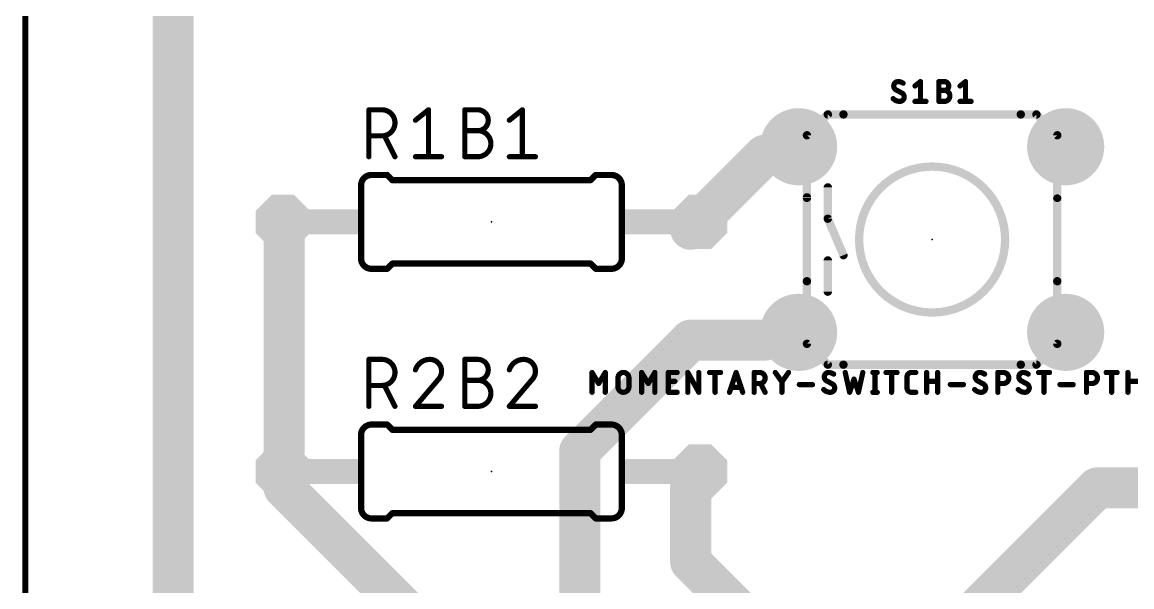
# Model space of a CAD drawing. Extents: x -1 to 132, y 0 to 67.
# Drawn here: x -0.08 to 26.94, y 21.89 to 35.64 of the extents above; entities that cross this region are included whole.
import ezdxf

# ---------------------------------------------------------------- set-up
doc = ezdxf.new("R2010")
doc.units = 0
for name, color, linetype in [('16', 132, 'CONTINUOUS'), ('17', 110, 'CONTINUOUS'), ('20', 31, 'CONTINUOUS'), ('21', 253, 'CONTINUOUS'), ('23', 53, 'CONTINUOUS'), ('25', 253, 'CONTINUOUS'), ('27', 253, 'CONTINUOUS'), ('51', 253, 'CONTINUOUS')]:
    doc.layers.add(name, color=color, linetype=linetype)

# ---------------------------------------------------------------- blocks, each defined once
blk = doc.blocks.new('RECT')
blk.add_solid([(-0.5, -0.5), (0.5, -0.5), (-0.5, 0.5), (0.5, 0.5)])
blk = doc.blocks.new('OCTAGONP')
at = {"const_width": 0.5}
blk.add_lwpolyline([(-0.25, -0.1036), (-0.25, 0.1036), (-0.1036, 0.25), (0.1036, 0.25), (0.25, 0.1036), (0.25, -0.1036), (0.1036, -0.25), (-0.1036, -0.25), (-0.25, -0.1036), (-0.25, 0.1036)], dxfattribs=at)
blk = doc.blocks.new('ROUNDP')
at = {"const_width": 0.5}
blk.add_lwpolyline([(0, -0.25, 1), (0, 0.25, 1), (0, -0.25)], format="xyb", dxfattribs=at)

msp = doc.modelspace()

# ---------------------------------------------------------------- linework, layer by layer
at = {"layer": '16'}
for points, const_width in [([(0, 57), (0, 12)], 0.1524), ([(3.6, 56.7), (3.6, 12.6)], 1), ([(18, 32.4), (18.8288, 32.6106)], 1), ([(18, 32.4), (16.2, 30.6)], 1), ([(6.3, 30.6), (6.27, 30.78)], 1), ([(6.3, 30.6), (6.3, 25.2)], 1), ([(16.2, 30.6), (16.43, 30.78)], 1), ([(16.2, 27.9), (13.5, 25.2)], 1), ([(18, 27.9), (16.2, 27.9)], 1), ([(18, 27.9), (18.8288, 28.0894)], 1), ([(6.3, 25.2), (6.27, 24.7)], 1), ([(13.5, 25.2), (13.5, 17.1)], 1), ([(6.3, 24.3), (6.27, 24.7)], 1), ([(16.2, 24.3), (16.43, 24.7)], 1), ([(6.3, 24.3), (9.9, 20.7)], 1), ([(16.2, 22.5), (16.2, 24.3)], 1), ([(22.5, 20.7), (26.1, 24.3)], 1), ([(26.1, 24.3), (28.8, 24.3)], 1), ([(18.9, 19.8), (16.2, 22.5)], 1)]:
    msp.add_lwpolyline(points, dxfattribs=dict(at, const_width=const_width))
at = {"layer": '16', "const_width": 0.5}
for points in [[(18.8904, 32.3683, 1), (18.7672, 32.8529)], [(17.9384, 32.6423, 1), (18.0616, 32.1577)], [(18.1768, 32.2232, 1), (17.8232, 32.5768)], [(6.5166, 30.8211, 1), (6.0234, 30.7389)], [(6.55, 30.6, 1), (6.05, 30.6)], [(16.5841, 30.5831, 1), (16.2759, 30.9769)], [(6.0534, 30.5589, 1), (6.5466, 30.6411)], [(16.0459, 30.7969, 1), (16.3541, 30.4031)], [(16.0232, 30.7768, 1), (16.3768, 30.4232)], [(16.2, 28.15, 1), (16.2, 27.65)], [(16.3768, 27.7232, 1), (16.0232, 28.0768)], [(17.9443, 28.1437, 1), (18.0557, 27.6563)], [(18, 27.65, 1), (18, 28.15)], [(18.8845, 27.8457, 1), (18.7731, 28.3331)], [(6.5496, 25.185, 1), (6.0504, 25.215)], [(13.75, 25.2, 1), (13.25, 25.2)], [(6.05, 25.2, 1), (6.55, 25.2)], [(13.3232, 25.3768, 1), (13.6768, 25.0232)], [(6.5193, 24.7187, 1), (6.0207, 24.6813)], [(16.6467, 24.5754, 1), (16.2133, 24.8246)], [(6.0204, 24.715, 1), (6.5196, 24.685)], [(6.4768, 24.4768, 1), (6.1232, 24.1232)], [(16.45, 24.3, 1), (15.95, 24.3)], [(15.9833, 24.4246, 1), (16.4167, 24.1754)], [(26.1, 24.55, 1), (26.1, 24.05)], [(26.2768, 24.1232, 1), (25.9232, 24.4768)], [(6.0507, 24.2813, 1), (6.5493, 24.3187)], [(16.3768, 22.6768, 1), (16.0232, 22.3232)], [(15.95, 22.5, 1), (16.45, 22.5)]]:
    msp.add_lwpolyline(points, format="xyb", dxfattribs=at)
at = {"layer": '20'}
msp.add_line((0, 67), (0, 0), dxfattribs=at)
at = {"layer": '21'}
for points, const_width in [([(24.239, 33.398), (19.921, 33.398)], 0.2032), ([(8.429, 31.923), (8.81, 31.923)], 0.1524), ([(8.937, 31.796), (8.81, 31.923)], 0.1524), ([(13.763, 31.796), (13.89, 31.923)], 0.1524), ([(14.271, 31.923), (13.89, 31.923)], 0.1524), ([(8.175, 29.891), (8.175, 31.669)], 0.1524), ([(13.763, 31.796), (8.937, 31.796)], 0.1524), ([(14.525, 29.891), (14.525, 31.669)], 0.1524), ([(19.032, 31.378), (19.032, 29.334)], 0.2032), ([(25.128, 31.348), (25.128, 29.334)], 0.2032), ([(8.937, 29.764), (8.81, 29.637)], 0.1524), ([(13.763, 29.764), (8.937, 29.764)], 0.1524), ([(13.763, 29.764), (13.89, 29.637)], 0.1524), ([(8.429, 29.637), (8.81, 29.637)], 0.1524), ([(14.271, 29.637), (13.89, 29.637)], 0.1524), ([(19.921, 27.302), (24.239, 27.302)], 0.2032), ([(8.429, 25.843), (8.81, 25.843)], 0.1524), ([(8.937, 25.716), (8.81, 25.843)], 0.1524), ([(13.763, 25.716), (8.937, 25.716)], 0.1524), ([(13.763, 25.716), (13.89, 25.843)], 0.1524), ([(14.271, 25.843), (13.89, 25.843)], 0.1524), ([(8.175, 23.811), (8.175, 25.589)], 0.1524), ([(14.525, 23.811), (14.525, 25.589)], 0.1524), ([(8.429, 23.557), (8.81, 23.557)], 0.1524), ([(8.937, 23.684), (8.81, 23.557)], 0.1524), ([(13.763, 23.684), (8.937, 23.684)], 0.1524), ([(13.763, 23.684), (13.89, 23.557)], 0.1524), ([(14.271, 23.557), (13.89, 23.557)], 0.1524)]:
    msp.add_lwpolyline(points, dxfattribs=dict(at, const_width=const_width))
for points, const_width in [([(19.921, 33.4488, 1), (19.921, 33.3472)], 0.1016), ([(24.239, 33.3472, 1), (24.239, 33.4488)], 0.1016), ([(22.08, 28.572, 1), (22.08, 32.128, 1), (22.08, 28.572)], 0.2032), ([(8.429, 31.923, 0.4142), (8.175, 31.669)], 0.1524), ([(8.429, 31.9611, 1), (8.429, 31.8849)], 0.0762), ([(8.429, 31.8849, 1), (8.429, 31.9611)], 0.0762), ([(8.8369, 31.9499, 1), (8.7831, 31.8961)], 0.0762), ([(8.81, 31.8849, 1), (8.81, 31.9611)], 0.0762), ([(13.89, 31.9611, 1), (13.89, 31.8849)], 0.0762), ([(13.9169, 31.8961, 1), (13.8631, 31.9499)], 0.0762), ([(14.525, 31.669, 0.4142), (14.271, 31.923)], 0.1524), ([(14.271, 31.9611, 1), (14.271, 31.8849)], 0.0762), ([(14.271, 31.8849, 1), (14.271, 31.9611)], 0.0762), ([(8.2131, 31.669, 1), (8.1369, 31.669)], 0.0762), ([(8.1369, 31.669, 1), (8.2131, 31.669)], 0.0762), ([(8.937, 31.8341, 1), (8.937, 31.7579)], 0.0762), ([(8.9101, 31.7691, 1), (8.9639, 31.8229)], 0.0762), ([(13.7361, 31.8229, 1), (13.7899, 31.7691)], 0.0762), ([(13.763, 31.7579, 1), (13.763, 31.8341)], 0.0762), ([(14.5631, 31.669, 1), (14.4869, 31.669)], 0.0762), ([(14.4869, 31.669, 1), (14.5631, 31.669)], 0.0762), ([(19.0828, 31.378, 1), (18.9812, 31.378)], 0.1016), ([(25.1788, 31.348, 1), (25.0772, 31.348)], 0.1016), ([(8.175, 29.891, 0.4142), (8.429, 29.637)], 0.1524), ([(8.2131, 29.891, 1), (8.1369, 29.891)], 0.0762), ([(8.1369, 29.891, 1), (8.2131, 29.891)], 0.0762), ([(8.937, 29.8021, 1), (8.937, 29.7259)], 0.0762), ([(8.9639, 29.7371, 1), (8.9101, 29.7909)], 0.0762), ([(13.7899, 29.7909, 1), (13.7361, 29.7371)], 0.0762), ([(13.763, 29.7259, 1), (13.763, 29.8021)], 0.0762), ([(14.271, 29.637, 0.4142), (14.525, 29.891)], 0.1524), ([(14.5631, 29.891, 1), (14.4869, 29.891)], 0.0762), ([(14.4869, 29.891, 1), (14.5631, 29.891)], 0.0762), ([(8.429, 29.6751, 1), (8.429, 29.5989)], 0.0762), ([(8.429, 29.5989, 1), (8.429, 29.6751)], 0.0762), ([(8.7831, 29.6639, 1), (8.8369, 29.6101)], 0.0762), ([(8.81, 29.5989, 1), (8.81, 29.6751)], 0.0762), ([(13.89, 29.6751, 1), (13.89, 29.5989)], 0.0762), ([(13.8631, 29.6101, 1), (13.9169, 29.6639)], 0.0762), ([(14.271, 29.6751, 1), (14.271, 29.5989)], 0.0762), ([(14.271, 29.5989, 1), (14.271, 29.6751)], 0.0762), ([(18.9812, 29.334, 1), (19.0828, 29.334)], 0.1016), ([(25.0772, 29.334, 1), (25.1788, 29.334)], 0.1016), ([(19.921, 27.3528, 1), (19.921, 27.2512)], 0.1016), ([(24.239, 27.2512, 1), (24.239, 27.3528)], 0.1016), ([(8.429, 25.843, 0.4142), (8.175, 25.589)], 0.1524), ([(8.429, 25.8811, 1), (8.429, 25.8049)], 0.0762), ([(8.429, 25.8049, 1), (8.429, 25.8811)], 0.0762), ([(8.8369, 25.8699, 1), (8.7831, 25.8161)], 0.0762), ([(8.81, 25.8049, 1), (8.81, 25.8811)], 0.0762), ([(8.937, 25.7541, 1), (8.937, 25.6779)], 0.0762), ([(8.9101, 25.6891, 1), (8.9639, 25.7429)], 0.0762), ([(13.7361, 25.7429, 1), (13.7899, 25.6891)], 0.0762), ([(13.763, 25.6779, 1), (13.763, 25.7541)], 0.0762), ([(13.89, 25.8811, 1), (13.89, 25.8049)], 0.0762), ([(13.9169, 25.8161, 1), (13.8631, 25.8699)], 0.0762), ([(14.525, 25.589, 0.4142), (14.271, 25.843)], 0.1524), ([(14.271, 25.8811, 1), (14.271, 25.8049)], 0.0762), ([(14.271, 25.8049, 1), (14.271, 25.8811)], 0.0762), ([(8.2131, 25.589, 1), (8.1369, 25.589)], 0.0762), ([(8.1369, 25.589, 1), (8.2131, 25.589)], 0.0762), ([(14.5631, 25.589, 1), (14.4869, 25.589)], 0.0762), ([(14.4869, 25.589, 1), (14.5631, 25.589)], 0.0762), ([(8.175, 23.811, 0.4142), (8.429, 23.557)], 0.1524), ([(8.2131, 23.811, 1), (8.1369, 23.811)], 0.0762), ([(8.1369, 23.811, 1), (8.2131, 23.811)], 0.0762), ([(14.271, 23.557, 0.4142), (14.525, 23.811)], 0.1524), ([(14.5631, 23.811, 1), (14.4869, 23.811)], 0.0762), ([(14.4869, 23.811, 1), (14.5631, 23.811)], 0.0762), ([(8.429, 23.5951, 1), (8.429, 23.5189)], 0.0762), ([(8.429, 23.5189, 1), (8.429, 23.5951)], 0.0762), ([(8.7831, 23.5839, 1), (8.8369, 23.5301)], 0.0762), ([(8.81, 23.5189, 1), (8.81, 23.5951)], 0.0762), ([(8.937, 23.7221, 1), (8.937, 23.6459)], 0.0762), ([(8.9639, 23.6571, 1), (8.9101, 23.7109)], 0.0762), ([(13.7899, 23.7109, 1), (13.7361, 23.6571)], 0.0762), ([(13.763, 23.6459, 1), (13.763, 23.7221)], 0.0762), ([(13.89, 23.5951, 1), (13.89, 23.5189)], 0.0762), ([(13.8631, 23.5301, 1), (13.9169, 23.5839)], 0.0762), ([(14.271, 23.5951, 1), (14.271, 23.5189)], 0.0762), ([(14.271, 23.5189, 1), (14.271, 23.5951)], 0.0762)]:
    msp.add_lwpolyline(points, format="xyb", dxfattribs=dict(at, const_width=const_width))
at = {"layer": '23'}
for p in [(11.35, 30.78), (22.08, 30.35), (11.35, 24.7)]:
    msp.add_point(p, dxfattribs=at)
at = {"layer": '25'}
for points, const_width in [([(21.2528, 34.1981, 0.4142), (21.1455, 34.0909)], 0.127), ([(21.1455, 34.0909, 0.2656), (21.1992, 33.997)], 0.127), ([(21.1773, 34.0909, 1), (21.1138, 34.0909)], 0.0635), ([(21.1138, 34.0909, 1), (21.1773, 34.0909)], 0.0635), ([(21.2144, 34.0249, 1), (21.184, 33.9691)], 0.0635), ([(21.183, 33.9697, 1), (21.2153, 34.0244)], 0.0635), ([(21.3734, 34.1579, 0.1623), (21.2528, 34.1981)], 0.127), ([(21.2528, 34.2298, 1), (21.2528, 34.1664)], 0.0635), ([(21.2528, 34.1663, 1), (21.2528, 34.2298)], 0.0635), ([(21.3544, 34.1325, 1), (21.3925, 34.1833)], 0.0635), ([(21.6426, 34.1156, 1), (21.6823, 34.0661)], 0.0635), ([(21.8283, 34.1981, 1), (21.7648, 34.1981)], 0.0635), ([(21.8164, 34.1733, 1), (21.7767, 34.2229)], 0.0635), ([(22.2441, 34.2299, 1), (22.2441, 34.1664)], 0.0635), ([(22.2758, 34.1981, 1), (22.2123, 34.1981)], 0.0635), ([(22.2441, 34.0154, 1), (22.2441, 33.9519)], 0.0635), ([(22.3781, 34.2299, 1), (22.3781, 34.1664)], 0.0635), ([(22.3781, 33.9836, 1), (22.3781, 34.1981)], 0.127), ([(22.3781, 34.0154, 1), (22.3781, 33.9519)], 0.0635), ([(22.3781, 34.0154, 1), (22.3781, 33.9519)], 0.0635), ([(22.3781, 33.7155, 1), (22.3781, 33.9836)], 0.127), ([(22.3781, 34.1664, 1), (22.3781, 34.2299)], 0.0635), ([(22.3781, 33.9519, 1), (22.3781, 34.0154)], 0.0635), ([(22.7399, 34.1156, 1), (22.7796, 34.0661)], 0.0635), ([(22.9256, 34.1981, 1), (22.8621, 34.1981)], 0.0635), ([(22.9136, 34.1733, 1), (22.874, 34.2229)], 0.0635), ([(21.1321, 33.7825, 0.2), (21.293, 33.7155)], 0.127), ([(21.1547, 33.8049, 1), (21.1096, 33.7602)], 0.0635), ([(21.293, 33.7473, 1), (21.293, 33.6837)], 0.0635), ([(21.293, 33.7155, 0.4142), (21.4002, 33.8227)], 0.127), ([(21.293, 33.6838, 1), (21.293, 33.7472)], 0.0635), ([(21.4002, 33.8227, 0.2656), (21.3466, 33.9166)], 0.127), ([(21.3627, 33.9439, 1), (21.3305, 33.8892)], 0.0635), ([(21.3314, 33.8887, 1), (21.3618, 33.9445)], 0.0635), ([(21.432, 33.8227, 1), (21.3685, 33.8227)], 0.0635), ([(21.3685, 33.8227, 1), (21.432, 33.8227)], 0.0635), ([(21.6625, 33.7473, 1), (21.6625, 33.6837)], 0.0635), ([(21.9306, 33.6837, 1), (21.9306, 33.7473)], 0.0635), ([(22.2441, 33.7473, 1), (22.2441, 33.6837)], 0.0635), ([(22.3781, 33.7472, 1), (22.3781, 33.6837)], 0.0635), ([(22.3781, 33.6837, 1), (22.3781, 33.7473)], 0.0635), ([(22.7598, 33.7473, 1), (22.7598, 33.6837)], 0.0635), ([(23.0279, 33.6837, 1), (23.0279, 33.7473)], 0.0635), ([(8.3973, 33.5105, 1), (8.3338, 33.5105)], 0.0635), ([(8.3655, 33.5423, 1), (8.3655, 33.4787)], 0.0635), ([(8.683, 32.8755, 1), (8.683, 33.5105)], 0.127), ([(8.683, 33.5423, 1), (8.683, 33.4787)], 0.0635), ([(8.683, 33.4787, 1), (8.683, 33.5423)], 0.0635), ([(9.8495, 33.5105, 1), (9.786, 33.5105)], 0.0635), ([(9.8375, 33.4857, 1), (9.7979, 33.5353)], 0.0635), ([(10.7321, 33.5105, 1), (10.6686, 33.5105)], 0.0635), ([(10.7004, 33.5423, 1), (10.7004, 33.4787)], 0.0635), ([(11.0179, 33.0025, 1), (11.0179, 33.5105)], 0.127), ([(11.0179, 33.5423, 1), (11.0179, 33.4787)], 0.0635), ([(11.0179, 33.4787, 1), (11.0179, 33.5423)], 0.0635), ([(12.1355, 33.5105, 1), (12.072, 33.5105)], 0.0635), ([(12.1235, 33.4857, 1), (12.0839, 33.5353)], 0.0635), ([(21.7648, 33.7155, 1), (21.8283, 33.7155)], 0.0635), ([(22.2123, 33.7155, 1), (22.2758, 33.7155)], 0.0635), ([(22.8621, 33.7155, 1), (22.9256, 33.7155)], 0.0635), ([(9.4804, 33.2813, 1), (9.52, 33.2317)], 0.0635), ([(11.7664, 33.2813, 1), (11.806, 33.2317)], 0.0635), ([(10.7004, 33.0343, 1), (10.7004, 32.9708)], 0.0635), ([(11.0179, 33.0343, 1), (11.0179, 32.9708)], 0.0635), ([(11.0179, 33.0343, 1), (11.0179, 32.9708)], 0.0635), ([(11.0179, 32.3675, 1), (11.0179, 33.0025)], 0.127), ([(11.0179, 32.9708, 1), (11.0179, 33.0343)], 0.0635), ([(8.3655, 32.9073, 1), (8.3655, 32.8438)], 0.0635), ([(8.683, 32.9073, 1), (8.683, 32.8438)], 0.0635), ([(8.683, 32.8438, 1), (8.683, 32.9073)], 0.0635), ([(8.7749, 32.8897, 1), (8.7181, 32.8613)], 0.0635), ([(9.5002, 32.3993, 1), (9.5002, 32.3357)], 0.0635), ([(10.1352, 32.3357, 1), (10.1352, 32.3993)], 0.0635), ([(10.7004, 32.3993, 1), (10.7004, 32.3357)], 0.0635), ([(11.0179, 32.3993, 1), (11.0179, 32.3357)], 0.0635), ([(11.0179, 32.3357, 1), (11.0179, 32.3993)], 0.0635), ([(11.7862, 32.3993, 1), (11.7862, 32.3357)], 0.0635), ([(12.4212, 32.3357, 1), (12.4212, 32.3993)], 0.0635), ([(8.3338, 32.3675, 1), (8.3973, 32.3675)], 0.0635), ([(8.9721, 32.3533, 1), (9.0289, 32.3817)], 0.0635), ([(9.786, 32.3675, 1), (9.8495, 32.3675)], 0.0635), ([(10.6686, 32.3675, 1), (10.7321, 32.3675)], 0.0635), ([(12.072, 32.3675, 1), (12.1355, 32.3675)], 0.0635), ([(8.3973, 27.4305, 1), (8.3338, 27.4305)], 0.0635), ([(8.3655, 27.4623, 1), (8.3655, 27.3988)], 0.0635), ([(8.683, 26.7955, 1), (8.683, 27.4305)], 0.127), ([(8.683, 27.4623, 1), (8.683, 27.3988)], 0.0635), ([(8.683, 27.3988, 1), (8.683, 27.4623)], 0.0635), ([(9.8495, 27.4305, 0.3252), (9.5002, 27.1765)], 0.127), ([(10.1352, 27.1448, 0.4142), (9.8495, 27.4305)], 0.127), ([(9.8495, 27.4623, 1), (9.8495, 27.3988)], 0.0635), ([(9.8495, 27.3988, 1), (9.8495, 27.4623)], 0.0635), ([(10.7321, 27.4305, 1), (10.6686, 27.4305)], 0.0635), ([(10.7004, 27.4623, 1), (10.7004, 27.3988)], 0.0635), ([(11.0179, 26.9225, 1), (11.0179, 27.4305)], 0.127), ([(11.0179, 27.4623, 1), (11.0179, 27.3988)], 0.0635), ([(11.0179, 27.3988, 1), (11.0179, 27.4623)], 0.0635), ([(12.1355, 27.4305, 0.3252), (11.7862, 27.1765)], 0.127), ([(12.4212, 27.1448, 0.4142), (12.1355, 27.4305)], 0.127), ([(12.1355, 27.4623, 1), (12.1355, 27.3988)], 0.0635), ([(12.1355, 27.3988, 1), (12.1355, 27.4623)], 0.0635), ([(9.47, 27.1863, 1), (9.5304, 27.1667)], 0.0635), ([(10.04, 26.9225, 0.2053), (10.1352, 27.1448)], 0.127), ([(10.167, 27.1448, 1), (10.1035, 27.1447)], 0.0635), ([(10.1035, 27.1448, 1), (10.167, 27.1448)], 0.0635), ([(11.756, 27.1863, 1), (11.8164, 27.1667)], 0.0635), ([(12.326, 26.9225, 0.2053), (12.4212, 27.1448)], 0.127), ([(12.453, 27.1448, 1), (12.3895, 27.1447)], 0.0635), ([(12.3895, 27.1448, 1), (12.453, 27.1448)], 0.0635), ([(8.3655, 26.8272, 1), (8.3655, 26.7638)], 0.0635), ([(8.683, 26.8272, 1), (8.683, 26.7638)], 0.0635), ([(8.683, 26.7638, 1), (8.683, 26.8272)], 0.0635), ([(8.7749, 26.8097, 1), (8.7181, 26.7813)], 0.0635), ([(10.0181, 26.9455, 1), (10.0619, 26.8995)], 0.0635), ([(10.0642, 26.9019, 1), (10.0158, 26.9431)], 0.0635), ([(10.7004, 26.9543, 1), (10.7004, 26.8908)], 0.0635), ([(11.0179, 26.9543, 1), (11.0179, 26.8908)], 0.0635), ([(11.0179, 26.9543, 1), (11.0179, 26.8908)], 0.0635), ([(11.0179, 26.2875, 1), (11.0179, 26.9225)], 0.127), ([(11.0179, 26.8908, 1), (11.0179, 26.9543)], 0.0635), ([(12.3041, 26.9455, 1), (12.3479, 26.8995)], 0.0635), ([(12.3502, 26.9019, 1), (12.3018, 26.9431)], 0.0635), ([(8.3338, 26.2875, 1), (8.3973, 26.2875)], 0.0635), ([(8.9721, 26.2733, 1), (9.0289, 26.3017)], 0.0635), ([(9.5002, 26.3193, 1), (9.5002, 26.2558)], 0.0635), ([(9.476, 26.3081, 1), (9.5244, 26.2669)], 0.0635), ([(10.1352, 26.2558, 1), (10.1352, 26.3193)], 0.0635), ([(10.6686, 26.2875, 1), (10.7321, 26.2875)], 0.0635), ([(10.7004, 26.3193, 1), (10.7004, 26.2558)], 0.0635), ([(11.0179, 26.3193, 1), (11.0179, 26.2558)], 0.0635), ([(11.0179, 26.2558, 1), (11.0179, 26.3193)], 0.0635), ([(11.7862, 26.3193, 1), (11.7862, 26.2558)], 0.0635), ([(11.762, 26.3081, 1), (11.8104, 26.2669)], 0.0635), ([(12.4212, 26.2558, 1), (12.4212, 26.3193)], 0.0635)]:
    msp.add_lwpolyline(points, format="xyb", dxfattribs=dict(at, const_width=const_width))
at = {"layer": '25', "const_width": 0.127}
for points in [[(21.3466, 33.9166), (21.1992, 33.997)], [(21.6625, 34.0909), (21.7965, 34.1981)], [(21.7965, 34.1981), (21.7965, 33.7155)], [(22.2441, 33.7155), (22.2441, 34.1981)], [(22.2441, 34.1981), (22.3781, 34.1981)], [(22.2441, 33.9836), (22.3781, 33.9836)], [(22.7598, 34.0909), (22.8938, 34.1981)], [(22.8938, 34.1981), (22.8938, 33.7155)], [(21.6625, 33.7155), (21.9306, 33.7155)], [(22.3781, 33.7155), (22.2441, 33.7155)], [(22.7598, 33.7155), (23.0279, 33.7155)], [(8.3655, 32.3675), (8.3655, 33.5105)], [(8.3655, 33.5105), (8.683, 33.5105)], [(9.5002, 33.2565), (9.8177, 33.5105)], [(9.8177, 33.5105), (9.8177, 32.3675)], [(10.7004, 32.3675), (10.7004, 33.5105)], [(10.7004, 33.5105), (11.0179, 33.5105)], [(11.7862, 33.2565), (12.1037, 33.5105)], [(12.1037, 33.5105), (12.1037, 32.3675)], [(10.7004, 33.0025), (11.0179, 33.0025)], [(8.683, 32.8755), (8.3655, 32.8755)], [(9.0005, 32.3675), (8.7465, 32.8755)], [(9.5002, 32.3675), (10.1352, 32.3675)], [(11.0179, 32.3675), (10.7004, 32.3675)], [(11.7862, 32.3675), (12.4212, 32.3675)], [(8.3655, 26.2875), (8.3655, 27.4305)], [(8.3655, 27.4305), (8.683, 27.4305)], [(10.7004, 26.2875), (10.7004, 27.4305)], [(10.7004, 27.4305), (11.0179, 27.4305)], [(8.683, 26.7955), (8.3655, 26.7955)], [(9.0005, 26.2875), (8.7465, 26.7955)], [(10.04, 26.9225), (9.5002, 26.2875)], [(10.7004, 26.9225), (11.0179, 26.9225)], [(12.326, 26.9225), (11.7862, 26.2875)], [(9.5002, 26.2875), (10.1352, 26.2875)], [(11.0179, 26.2875), (10.7004, 26.2875)], [(11.7862, 26.2875), (12.4212, 26.2875)]]:
    msp.add_lwpolyline(points, dxfattribs=at)
at = {"layer": '27', "const_width": 0.127}
for points in [[(13.7993, 26.6289), (13.7993, 27.1115)], [(13.7993, 27.1115), (13.9602, 26.8434)], [(13.9602, 26.8434), (14.121, 27.1115)], [(14.121, 27.1115), (14.121, 26.6289)], [(14.4296, 26.763), (14.4296, 26.9774)], [(14.6977, 26.9774), (14.6977, 26.763)], [(15.0063, 26.6289), (15.0063, 27.1115)], [(15.0063, 27.1115), (15.1672, 26.8434)], [(15.1672, 26.8434), (15.328, 27.1115)], [(15.328, 27.1115), (15.328, 26.6289)], [(15.6569, 26.6289), (15.6569, 27.1115)], [(15.6569, 27.1115), (15.8714, 27.1115)], [(16.1304, 26.6289), (16.1304, 27.1115)], [(16.1304, 27.1115), (16.3985, 26.6289)], [(16.3985, 26.6289), (16.3985, 27.1115)], [(16.6607, 27.1115), (16.9289, 27.1115)], [(16.7948, 26.6289), (16.7948, 27.1115)], [(17.146, 26.6289), (17.3069, 27.1115)], [(17.3069, 27.1115), (17.4677, 26.6289)], [(17.7461, 26.6289), (17.7461, 27.1115)], [(17.7461, 27.1115), (17.8802, 27.1115)], [(18.2616, 27.1115), (18.4224, 26.8836)], [(18.4224, 26.8836), (18.5833, 27.1115)], [(19.9636, 27.1115), (20.0708, 26.6289)], [(20.2853, 26.6289), (20.3925, 27.1115)], [(20.6365, 27.1115), (20.7437, 27.1115)], [(20.6901, 27.1115), (20.6901, 26.6289)], [(20.9584, 27.1115), (21.2265, 27.1115)], [(21.0925, 26.6289), (21.0925, 27.1115)], [(21.4676, 26.7361), (21.4676, 27.0043)], [(21.5748, 27.1115), (21.6821, 27.1115)], [(21.9459, 26.6289), (21.9459, 27.1115)], [(22.2141, 27.1115), (22.2141, 26.6289)], [(23.6797, 26.6289), (23.6797, 27.1115)], [(23.6797, 27.1115), (23.8137, 27.1115)], [(24.6708, 27.1115), (24.939, 27.1115)], [(24.8049, 26.6289), (24.8049, 27.1115)], [(25.8376, 26.6289), (25.8376, 27.1115)], [(25.8376, 27.1115), (25.9717, 27.1115)], [(26.3168, 27.1115), (26.5849, 27.1115)], [(26.4508, 26.6289), (26.4508, 27.1115)], [(26.8471, 26.6289), (26.8471, 27.1115)], [(15.6569, 26.897), (15.8177, 26.897)], [(17.4275, 26.7496), (17.1862, 26.7496)], [(17.8802, 26.8434), (17.7461, 26.8434)], [(18.0142, 26.6289), (17.907, 26.8434)], [(18.4224, 26.6289), (18.4224, 26.8836)], [(18.8468, 26.8166), (19.1685, 26.8166)], [(19.655, 26.83), (19.5075, 26.9104)], [(20.0708, 26.6289), (20.1781, 26.9506)], [(20.1781, 26.9506), (20.2853, 26.6289)], [(21.9459, 26.897), (22.2141, 26.897)], [(22.5226, 26.8166), (22.8444, 26.8166)], [(23.3309, 26.83), (23.1834, 26.9104)], [(23.8137, 26.8434), (23.6797, 26.8434)], [(24.3916, 26.83), (24.2441, 26.9104)], [(25.1927, 26.8166), (25.5144, 26.8166)], [(25.9717, 26.8434), (25.8376, 26.8434)], [(26.8471, 26.897), (27.1152, 26.897)], [(15.8714, 26.6289), (15.6569, 26.6289)], [(20.6365, 26.6289), (20.7437, 26.6289)], [(21.6821, 26.6289), (21.5748, 26.6289)]]:
    msp.add_lwpolyline(points, dxfattribs=at)
at = {"layer": '27'}
for points, const_width in [([(13.8265, 27.1278, 1), (13.7721, 27.0952)], 0.0635), ([(13.8311, 27.1115, 1), (13.7676, 27.1115)], 0.0635), ([(14.1528, 27.1115, 1), (14.0893, 27.1115)], 0.0635), ([(14.1483, 27.0952, 1), (14.0938, 27.1278)], 0.0635), ([(14.6977, 26.9774, 1), (14.4296, 26.9774)], 0.127), ([(14.4614, 26.9774, 1), (14.3979, 26.9774)], 0.0635), ([(14.7295, 26.9774, 1), (14.666, 26.9774)], 0.0635), ([(15.0335, 27.1278, 1), (14.9791, 27.0952)], 0.0635), ([(15.0381, 27.1115, 1), (14.9746, 27.1115)], 0.0635), ([(15.3598, 27.1115, 1), (15.2963, 27.1115)], 0.0635), ([(15.3553, 27.0952, 1), (15.3008, 27.1278)], 0.0635), ([(15.6886, 27.1115, 1), (15.6251, 27.1115)], 0.0635), ([(15.6569, 27.1433, 1), (15.6569, 27.0798)], 0.0635), ([(15.8714, 27.0798, 1), (15.8714, 27.1433)], 0.0635), ([(16.1621, 27.1115, 1), (16.0986, 27.1115)], 0.0635), ([(16.1582, 27.1269, 1), (16.1026, 27.0961)], 0.0635), ([(16.4303, 27.1115, 1), (16.3668, 27.1115)], 0.0635), ([(16.6607, 27.1433, 1), (16.6607, 27.0798)], 0.0635), ([(16.8266, 27.1115, 1), (16.7631, 27.1115)], 0.0635), ([(16.9289, 27.0798, 1), (16.9289, 27.1433)], 0.0635), ([(17.337, 27.1215, 1), (17.2767, 27.1015)], 0.0635), ([(17.337, 27.1015, 1), (17.2767, 27.1215)], 0.0635), ([(17.7461, 27.1433, 1), (17.7461, 27.0798)], 0.0635), ([(17.7779, 27.1115, 1), (17.7144, 27.1115)], 0.0635), ([(17.8802, 27.1433, 1), (17.8802, 27.0798)], 0.0635), ([(17.8802, 26.8434, 1), (17.8802, 27.1115)], 0.127), ([(17.8802, 27.0798, 1), (17.8802, 27.1433)], 0.0635), ([(18.2875, 27.1298, 1), (18.2356, 27.0932)], 0.0635), ([(18.6092, 27.0932, 1), (18.5574, 27.1298)], 0.0635), ([(19.5612, 27.1115, 0.4142), (19.4539, 27.0043)], 0.127), ([(19.4539, 27.0043, 0.2656), (19.5075, 26.9104)], 0.127), ([(19.4857, 27.0043, 1), (19.4222, 27.0043)], 0.0635), ([(19.4222, 27.0043, 1), (19.4857, 27.0043)], 0.0635), ([(19.6818, 27.0713, 0.1623), (19.5612, 27.1115)], 0.127), ([(19.5612, 27.1432, 1), (19.5612, 27.0798)], 0.0635), ([(19.5612, 27.0797, 1), (19.5612, 27.1432)], 0.0635), ([(19.6628, 27.0459, 1), (19.7009, 27.0967)], 0.0635), ([(19.9946, 27.1184, 1), (19.9326, 27.1046)], 0.0635), ([(20.4235, 27.1046, 1), (20.3616, 27.1184)], 0.0635), ([(20.6365, 27.1433, 1), (20.6365, 27.0798)], 0.0635), ([(20.7219, 27.1115, 1), (20.6584, 27.1115)], 0.0635), ([(20.7437, 27.0798, 1), (20.7437, 27.1433)], 0.0635), ([(20.9584, 27.1433, 1), (20.9584, 27.0798)], 0.0635), ([(21.1242, 27.1115, 1), (21.0607, 27.1115)], 0.0635), ([(21.2265, 27.0798, 1), (21.2265, 27.1433)], 0.0635), ([(21.5748, 27.1115, 0.4142), (21.4676, 27.0043)], 0.127), ([(21.4993, 27.0043, 1), (21.4358, 27.0043)], 0.0635), ([(21.4358, 27.0043, 1), (21.4993, 27.0043)], 0.0635), ([(21.5748, 27.1433, 1), (21.5748, 27.0798)], 0.0635), ([(21.5748, 27.0798, 1), (21.5748, 27.1432)], 0.0635), ([(21.6821, 27.0798, 1), (21.6821, 27.1433)], 0.0635), ([(21.9777, 27.1115, 1), (21.9142, 27.1115)], 0.0635), ([(22.2458, 27.1115, 1), (22.1823, 27.1115)], 0.0635), ([(23.237, 27.1115, 0.4142), (23.1298, 27.0043)], 0.127), ([(23.1298, 27.0043, 0.2656), (23.1834, 26.9104)], 0.127), ([(23.1615, 27.0043, 1), (23.098, 27.0043)], 0.0635), ([(23.098, 27.0043, 1), (23.1615, 27.0043)], 0.0635), ([(23.3577, 27.0713, 0.1623), (23.237, 27.1115)], 0.127), ([(23.237, 27.1432, 1), (23.237, 27.0798)], 0.0635), ([(23.237, 27.0797, 1), (23.237, 27.1432)], 0.0635), ([(23.3386, 27.0459, 1), (23.3767, 27.0967)], 0.0635), ([(23.6797, 27.1433, 1), (23.6797, 27.0798)], 0.0635), ([(23.7114, 27.1115, 1), (23.6479, 27.1115)], 0.0635), ([(23.8137, 27.1433, 1), (23.8137, 27.0798)], 0.0635), ([(23.8137, 26.8434, 1), (23.8137, 27.1115)], 0.127), ([(23.8137, 27.0798, 1), (23.8137, 27.1433)], 0.0635), ([(24.2222, 27.0043, 1), (24.1587, 27.0043)], 0.0635), ([(24.1587, 27.0043, 1), (24.2222, 27.0043)], 0.0635), ([(24.2977, 27.1115, 0.4142), (24.1905, 27.0043)], 0.127), ([(24.1905, 27.0043, 0.2656), (24.2441, 26.9104)], 0.127), ([(24.4184, 27.0713, 0.1623), (24.2977, 27.1115)], 0.127), ([(24.2977, 27.1432, 1), (24.2977, 27.0798)], 0.0635), ([(24.2977, 27.0797, 1), (24.2977, 27.1432)], 0.0635), ([(24.3993, 27.0459, 1), (24.4374, 27.0967)], 0.0635), ([(24.6708, 27.1433, 1), (24.6708, 27.0798)], 0.0635), ([(24.8366, 27.1115, 1), (24.7731, 27.1115)], 0.0635), ([(24.939, 27.0798, 1), (24.939, 27.1433)], 0.0635), ([(25.8376, 27.1433, 1), (25.8376, 27.0798)], 0.0635), ([(25.8694, 27.1115, 1), (25.8059, 27.1115)], 0.0635), ([(25.9717, 27.1433, 1), (25.9717, 27.0798)], 0.0635), ([(25.9717, 26.8434, 1), (25.9717, 27.1115)], 0.127), ([(25.9717, 27.0798, 1), (25.9717, 27.1433)], 0.0635), ([(26.3168, 27.1433, 1), (26.3168, 27.0798)], 0.0635), ([(26.4826, 27.1115, 1), (26.4191, 27.1115)], 0.0635), ([(26.5849, 27.0798, 1), (26.5849, 27.1433)], 0.0635), ([(26.8789, 27.1115, 1), (26.8154, 27.1115)], 0.0635), ([(13.9329, 26.8597, 1), (13.9874, 26.8271)], 0.0635), ([(13.9329, 26.8271, 1), (13.9874, 26.8597)], 0.0635), ([(14.3979, 26.9774, 1), (14.4614, 26.9774)], 0.0635), ([(14.4296, 26.763, 1), (14.6977, 26.763)], 0.127), ([(14.4614, 26.763, 1), (14.3979, 26.763)], 0.0635), ([(14.3979, 26.763, 1), (14.4614, 26.763)], 0.0635), ([(14.666, 26.9774, 1), (14.7295, 26.9774)], 0.0635), ([(14.7295, 26.763, 1), (14.666, 26.763)], 0.0635), ([(14.666, 26.763, 1), (14.7295, 26.763)], 0.0635), ([(15.14, 26.8597, 1), (15.1944, 26.8271)], 0.0635), ([(15.14, 26.8271, 1), (15.1944, 26.8597)], 0.0635), ([(15.6569, 26.9288, 1), (15.6569, 26.8653)], 0.0635), ([(15.8177, 26.8653, 1), (15.8177, 26.9288)], 0.0635), ([(17.1862, 26.7813, 1), (17.1862, 26.7178)], 0.0635), ([(17.4275, 26.7178, 1), (17.4275, 26.7813)], 0.0635), ([(17.7461, 26.8751, 1), (17.7461, 26.8116)], 0.0635), ([(17.8802, 26.8751, 1), (17.8802, 26.8116)], 0.0635), ([(17.9354, 26.8576, 1), (17.8786, 26.8292)], 0.0635), ([(17.8802, 26.8116, 1), (17.8802, 26.8751)], 0.0635), ([(18.4542, 26.8836, 1), (18.3907, 26.8836)], 0.0635), ([(18.3965, 26.9019, 1), (18.4484, 26.8653)], 0.0635), ([(18.3965, 26.8653, 1), (18.4484, 26.9019)], 0.0635), ([(18.8468, 26.8483, 1), (18.8468, 26.7848)], 0.0635), ([(19.1685, 26.7848, 1), (19.1685, 26.8483)], 0.0635), ([(19.4405, 26.6959, 0.2), (19.6014, 26.6289)], 0.127), ([(19.463, 26.7183, 1), (19.418, 26.6736)], 0.0635), ([(19.5227, 26.9383, 1), (19.4923, 26.8825)], 0.0635), ([(19.4914, 26.8831, 1), (19.5237, 26.9378)], 0.0635), ([(19.6014, 26.6289, 0.4142), (19.7086, 26.7361)], 0.127), ([(19.7086, 26.7361, 0.2656), (19.655, 26.83)], 0.127), ([(19.6711, 26.8573, 1), (19.6389, 26.8026)], 0.0635), ([(19.6398, 26.8021, 1), (19.6702, 26.8579)], 0.0635), ([(19.7404, 26.7361, 1), (19.6769, 26.7361)], 0.0635), ([(19.6769, 26.7361, 1), (19.7404, 26.7361)], 0.0635), ([(20.2082, 26.9607, 1), (20.1479, 26.9406)], 0.0635), ([(20.2082, 26.9406, 1), (20.1479, 26.9607)], 0.0635), ([(21.4676, 26.7361, 0.4142), (21.5748, 26.6289)], 0.127), ([(21.4993, 26.7361, 1), (21.4358, 26.7361)], 0.0635), ([(21.4358, 26.7361, 1), (21.4993, 26.7361)], 0.0635), ([(21.9459, 26.9288, 1), (21.9459, 26.8653)], 0.0635), ([(22.2141, 26.8653, 1), (22.2141, 26.9288)], 0.0635), ([(22.5226, 26.8483, 1), (22.5226, 26.7848)], 0.0635), ([(22.8444, 26.7848, 1), (22.8444, 26.8483)], 0.0635), ([(23.1164, 26.6959, 0.2), (23.2772, 26.6289)], 0.127), ([(23.1389, 26.7183, 1), (23.0938, 26.6736)], 0.0635), ([(23.1986, 26.9383, 1), (23.1682, 26.8825)], 0.0635), ([(23.1673, 26.8831, 1), (23.1995, 26.9378)], 0.0635), ([(23.2772, 26.6289, 0.4142), (23.3845, 26.7361)], 0.127), ([(23.347, 26.8573, 1), (23.3147, 26.8026)], 0.0635), ([(23.3845, 26.7361, 0.2656), (23.3309, 26.83)], 0.127), ([(23.3157, 26.8021, 1), (23.3461, 26.8579)], 0.0635), ([(23.4162, 26.7361, 1), (23.3527, 26.7361)], 0.0635), ([(23.3527, 26.7361, 1), (23.4162, 26.7361)], 0.0635), ([(23.6797, 26.8751, 1), (23.6797, 26.8116)], 0.0635), ([(23.8137, 26.8751, 1), (23.8137, 26.8116)], 0.0635), ([(23.8137, 26.8116, 1), (23.8137, 26.8751)], 0.0635), ([(24.1771, 26.6959, 0.2), (24.3379, 26.6289)], 0.127), ([(24.1996, 26.7183, 1), (24.1545, 26.6736)], 0.0635), ([(24.2593, 26.9383, 1), (24.2289, 26.8825)], 0.0635), ([(24.228, 26.8831, 1), (24.2602, 26.9378)], 0.0635), ([(24.3379, 26.6289, 0.4142), (24.4452, 26.7361)], 0.127), ([(24.4077, 26.8573, 1), (24.3754, 26.8026)], 0.0635), ([(24.4452, 26.7361, 0.2656), (24.3916, 26.83)], 0.127), ([(24.3764, 26.8021, 1), (24.4068, 26.8579)], 0.0635), ([(24.4769, 26.7361, 1), (24.4134, 26.7361)], 0.0635), ([(24.4134, 26.7361, 1), (24.4769, 26.7361)], 0.0635), ([(25.1927, 26.8483, 1), (25.1927, 26.7848)], 0.0635), ([(25.5144, 26.7848, 1), (25.5144, 26.8483)], 0.0635), ([(25.8376, 26.8751, 1), (25.8376, 26.8116)], 0.0635), ([(25.9717, 26.8751, 1), (25.9717, 26.8116)], 0.0635), ([(25.9717, 26.8116, 1), (25.9717, 26.8751)], 0.0635), ([(26.8471, 26.9288, 1), (26.8471, 26.8653)], 0.0635), ([(13.7676, 26.6289, 1), (13.8311, 26.6289)], 0.0635), ([(14.0893, 26.6289, 1), (14.1528, 26.6289)], 0.0635), ([(14.9746, 26.6289, 1), (15.0381, 26.6289)], 0.0635), ([(15.2963, 26.6289, 1), (15.3598, 26.6289)], 0.0635), ([(15.6251, 26.6289, 1), (15.6886, 26.6289)], 0.0635), ([(15.6569, 26.6607, 1), (15.6569, 26.5972)], 0.0635), ([(15.8714, 26.5972, 1), (15.8714, 26.6607)], 0.0635), ([(16.0986, 26.6289, 1), (16.1621, 26.6289)], 0.0635), ([(16.3668, 26.6289, 1), (16.4303, 26.6289)], 0.0635), ([(16.3708, 26.6135, 1), (16.4263, 26.6443)], 0.0635), ([(16.7631, 26.6289, 1), (16.8266, 26.6289)], 0.0635), ([(17.1159, 26.6389, 1), (17.1761, 26.6189)], 0.0635), ([(17.4376, 26.6189, 1), (17.4978, 26.6389)], 0.0635), ([(17.7144, 26.6289, 1), (17.7779, 26.6289)], 0.0635), ([(17.9858, 26.6147, 1), (18.0426, 26.6431)], 0.0635), ([(18.3907, 26.6289, 1), (18.4542, 26.6289)], 0.0635), ([(19.6014, 26.6607, 1), (19.6014, 26.5972)], 0.0635), ([(19.6014, 26.5972, 1), (19.6014, 26.6606)], 0.0635), ([(20.0407, 26.6389, 1), (20.1009, 26.6189)], 0.0635), ([(20.0398, 26.622, 1), (20.1018, 26.6358)], 0.0635), ([(20.2543, 26.6358, 1), (20.3163, 26.622)], 0.0635), ([(20.2552, 26.6189, 1), (20.3154, 26.6389)], 0.0635), ([(20.6365, 26.6607, 1), (20.6365, 26.5972)], 0.0635), ([(20.6584, 26.6289, 1), (20.7219, 26.6289)], 0.0635), ([(20.7437, 26.5972, 1), (20.7437, 26.6607)], 0.0635), ([(21.0607, 26.6289, 1), (21.1242, 26.6289)], 0.0635), ([(21.5748, 26.6607, 1), (21.5748, 26.5972)], 0.0635), ([(21.5748, 26.5972, 1), (21.5748, 26.6607)], 0.0635), ([(21.6821, 26.5972, 1), (21.6821, 26.6607)], 0.0635), ([(21.9142, 26.6289, 1), (21.9777, 26.6289)], 0.0635), ([(22.1823, 26.6289, 1), (22.2458, 26.6289)], 0.0635), ([(23.2772, 26.6607, 1), (23.2772, 26.5972)], 0.0635), ([(23.2772, 26.5972, 1), (23.2772, 26.6606)], 0.0635), ([(23.6479, 26.6289, 1), (23.7114, 26.6289)], 0.0635), ([(24.3379, 26.6607, 1), (24.3379, 26.5972)], 0.0635), ([(24.3379, 26.5972, 1), (24.3379, 26.6606)], 0.0635), ([(24.7731, 26.6289, 1), (24.8366, 26.6289)], 0.0635), ([(25.8059, 26.6289, 1), (25.8694, 26.6289)], 0.0635), ([(26.4191, 26.6289, 1), (26.4826, 26.6289)], 0.0635), ([(26.8154, 26.6289, 1), (26.8789, 26.6289)], 0.0635)]:
    msp.add_lwpolyline(points, format="xyb", dxfattribs=dict(at, const_width=const_width))
at = {"layer": '51'}
for points, const_width in [([(19.54, 33.398), (19.032, 32.89)], 0.2032), ([(19.54, 33.398), (19.921, 33.398)], 0.2032), ([(24.62, 33.398), (24.239, 33.398)], 0.2032), ([(25.128, 32.89), (24.62, 33.398)], 0.2032), ([(19.032, 32.89), (19.032, 31.366)], 0.2032), ([(25.128, 31.366), (25.128, 32.89)], 0.2032), ([(19.54, 31.62), (19.54, 30.858)], 0.2032), ([(6.27, 30.78), (7.286, 30.78)], 0.6096), ([(16.43, 30.78), (15.414, 30.78)], 0.6096), ([(19.54, 30.858), (19.921, 29.969)], 0.2032), ([(19.54, 29.842), (19.54, 29.08)], 0.2032), ([(19.032, 27.81), (19.032, 29.334)], 0.2032), ([(25.128, 27.81), (25.128, 29.334)], 0.2032), ([(19.54, 27.302), (19.032, 27.81)], 0.2032), ([(24.62, 27.302), (25.128, 27.81)], 0.2032), ([(19.54, 27.302), (19.921, 27.302)], 0.2032), ([(24.62, 27.302), (24.239, 27.302)], 0.2032), ([(6.27, 24.7), (7.286, 24.7)], 0.6096), ([(16.43, 24.7), (15.414, 24.7)], 0.6096)]:
    msp.add_lwpolyline(points, dxfattribs=dict(at, const_width=const_width))
for points, const_width in [([(19.54, 33.4488, 1), (19.54, 33.3472)], 0.1016), ([(19.5759, 33.3621, 1), (19.5041, 33.4339)], 0.1016), ([(19.921, 33.3472, 1), (19.921, 33.4488)], 0.1016), ([(24.239, 33.4488, 1), (24.239, 33.3472)], 0.1016), ([(24.6559, 33.4339, 1), (24.5841, 33.3621)], 0.1016), ([(24.62, 33.3472, 1), (24.62, 33.4488)], 0.1016), ([(19.0828, 32.89, 1), (18.9812, 32.89)], 0.1016), ([(18.9961, 32.9259, 1), (19.0679, 32.8541)], 0.1016), ([(25.1788, 32.89, 1), (25.0772, 32.89)], 0.1016), ([(25.0921, 32.8541, 1), (25.1639, 32.9259)], 0.1016), ([(19.5908, 31.62, 1), (19.4892, 31.62)], 0.1016), ([(18.9812, 31.366, 1), (19.0828, 31.366)], 0.1016), ([(25.0772, 31.366, 1), (25.1788, 31.366)], 0.1016), ([(6.27, 30.9324, 1), (6.27, 30.6276)], 0.3048), ([(7.286, 30.6276, 1), (7.286, 30.9324)], 0.3048), ([(15.414, 30.9324, 1), (15.414, 30.6276)], 0.3048), ([(16.43, 30.6276, 1), (16.43, 30.9324)], 0.3048), ([(19.5867, 30.878, 1), (19.4933, 30.838)], 0.1016), ([(19.4892, 30.858, 1), (19.5908, 30.858)], 0.1016), ([(19.8743, 29.949, 1), (19.9677, 29.989)], 0.1016), ([(19.5908, 29.842, 1), (19.4892, 29.842)], 0.1016), ([(19.0828, 29.334, 1), (18.9812, 29.334)], 0.1016), ([(25.1788, 29.334, 1), (25.0772, 29.334)], 0.1016), ([(19.4892, 29.08, 1), (19.5908, 29.08)], 0.1016), ([(19.0679, 27.8459, 1), (18.9961, 27.7741)], 0.1016), ([(18.9812, 27.81, 1), (19.0828, 27.81)], 0.1016), ([(25.0772, 27.81, 1), (25.1788, 27.81)], 0.1016), ([(25.1639, 27.7741, 1), (25.0921, 27.8459)], 0.1016), ([(19.54, 27.3528, 1), (19.54, 27.2512)], 0.1016), ([(19.5041, 27.2661, 1), (19.5759, 27.3379)], 0.1016), ([(19.921, 27.2512, 1), (19.921, 27.3528)], 0.1016), ([(24.239, 27.3528, 1), (24.239, 27.2512)], 0.1016), ([(24.5841, 27.3379, 1), (24.6559, 27.2661)], 0.1016), ([(24.62, 27.2512, 1), (24.62, 27.3528)], 0.1016), ([(6.27, 24.8524, 1), (6.27, 24.5476)], 0.3048), ([(7.286, 24.5476, 1), (7.286, 24.8524)], 0.3048), ([(15.414, 24.8524, 1), (15.414, 24.5476)], 0.3048), ([(16.43, 24.5476, 1), (16.43, 24.8524)], 0.3048)]:
    msp.add_lwpolyline(points, format="xyb", dxfattribs=dict(at, const_width=const_width))

# ---------------------------------------------------------------- block references
at = {"layer": '17'}
for name, p, xscale, yscale in [('ROUNDP', (18.8288, 32.6106), 1.8796, 1.8796), ('ROUNDP', (18.8288, 32.6106), 1.8796, 1.8796), ('ROUNDP', (25.3312, 32.6106), 1.8796, 1.8796), ('ROUNDP', (25.3312, 32.6106), 1.8796, 1.8796), ('OCTAGONP', (6.27, 30.78), 1.3208, 1.3208), ('OCTAGONP', (6.27, 30.78), 1.3208, 1.3208), ('OCTAGONP', (16.43, 30.78), 1.3208, 1.3208), ('OCTAGONP', (16.43, 30.78), 1.3208, 1.3208), ('ROUNDP', (18.8288, 28.0894), 1.8796, 1.8796), ('ROUNDP', (18.8288, 28.0894), 1.8796, 1.8796), ('ROUNDP', (25.3312, 28.0894), 1.8796, 1.8796), ('ROUNDP', (25.3312, 28.0894), 1.8796, 1.8796), ('OCTAGONP', (6.27, 24.7), 1.3208, 1.3208), ('OCTAGONP', (6.27, 24.7), 1.3208, 1.3208), ('OCTAGONP', (16.43, 24.7), 1.3208, 1.3208), ('OCTAGONP', (16.43, 24.7), 1.3208, 1.3208)]:
    msp.add_blockref(name, p, dxfattribs=dict(at, xscale=xscale, yscale=yscale))
at = {"layer": '21', "xscale": 0.8636, "yscale": 0.6096}
for p in [(7.7432, 30.78), (14.9568, 30.78), (7.7432, 24.7), (14.9568, 24.7)]:
    msp.add_blockref('RECT', p, dxfattribs=at)

doc.saveas('drawing.dxf')
